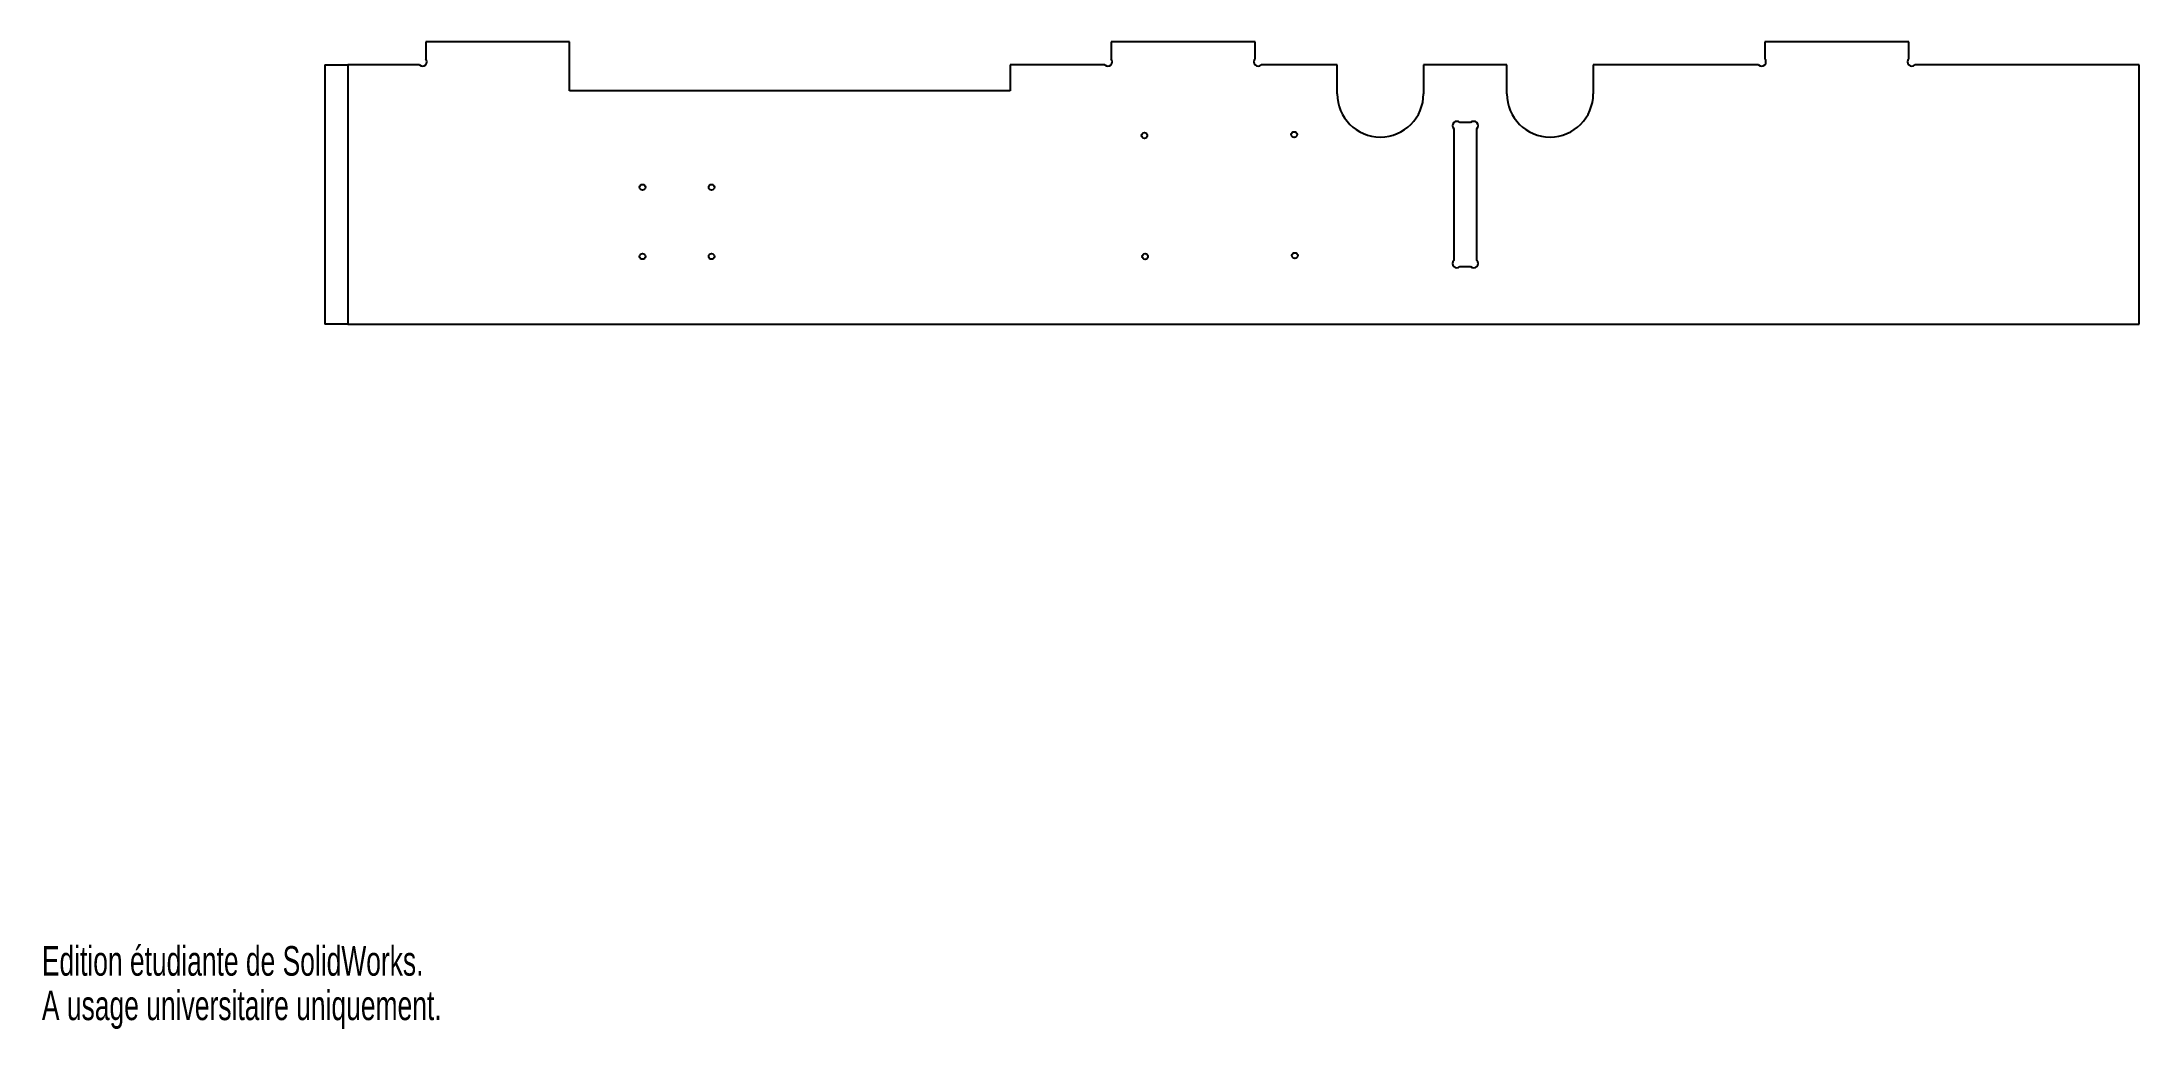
# Model space of a CAD drawing. Extents: x 0 to 364, y 0 to 171.
import ezdxf
from ezdxf.enums import TextEntityAlignment as Align

# ---------------------------------------------------------------- set-up
doc = ezdxf.new("R2010")
doc.units = 0
doc.layers.get('0').update_dxf_attribs({"linetype": 'CONTINUOUS'})

msp = doc.modelspace()

# ---------------------------------------------------------------- linework, layer by layer
at = {"color": 7, "linetype": 'CONTINUOUS'}
for p, q in [((66.64, 171.31), (66.64, 168.37)), ((91.6, 171.31), (66.64, 171.31)), ((91.6, 162.81), (91.6, 171.31)), ((185.64, 171.31), (185.64, 168.37)), ((210.64, 171.31), (185.64, 171.31)), ((210.64, 168.37), (210.64, 171.31)), ((299.14, 171.31), (299.14, 168.37)), ((324.14, 171.31), (299.14, 171.31)), ((324.14, 168.37), (324.14, 171.31)), ((49.1, 167.31), (49.1, 122.31)), ((49.1, 167.31), (53.1, 167.31)), ((53.1, 167.31), (53.1, 122.31)), ((65.57, 167.31), (53.1, 167.31)), ((168.1, 167.31), (168.1, 162.81)), ((184.57, 167.31), (168.1, 167.31)), ((224.9, 167.31), (211.7, 167.31)), ((224.9, 162.31), (224.9, 167.31)), ((239.9, 167.31), (239.9, 162.31)), ((254.37, 167.31), (239.9, 167.31)), ((254.37, 162.31), (254.37, 167.31)), ((269.37, 167.31), (269.37, 162.31)), ((298.07, 167.31), (269.37, 167.31)), ((364.14, 167.31), (325.2, 167.31)), ((364.14, 122.31), (364.14, 167.31)), ((168.1, 162.81), (91.6, 162.81)), ((248.07, 157.31), (246.2, 157.31)), ((245.14, 156.25), (245.14, 133.37)), ((249.14, 133.37), (249.14, 156.25)), ((246.2, 132.31), (248.07, 132.31)), ((53.1, 122.31), (49.1, 122.31)), ((53.1, 122.31), (364.14, 122.31))]:
    msp.add_line(p, q, dxfattribs=at)
for centre in [(191.43, 155.07), (217.43, 155.23), (104.28, 146.09), (116.28, 146.09), (217.55, 134.23), (104.28, 134.09), (116.28, 134.09), (191.55, 134.07)]:
    msp.add_circle(centre, 0.5, dxfattribs=at)
for centre, radius, start, end in [((66.11, 167.84), 0.75, 225, 45), ((185.11, 167.84), 0.75, 225, 45), ((211.17, 167.84), 0.75, 135, 315), ((298.61, 167.84), 0.75, 225, 45), ((324.67, 167.84), 0.75, 135, 315), ((232.4, 162.31), 7.5, 180, 0), ((261.87, 162.31), 7.5, 180, 0), ((245.67, 156.78), 0.75, 45, 225), ((248.61, 156.78), 0.75, 315, 135), ((245.67, 132.84), 0.75, 135, 315), ((248.61, 132.84), 0.75, 225, 45)]:
    msp.add_arc(centre, radius, start, end, dxfattribs=at)

# ---------------------------------------------------------------- texts
for s, width, p in [('Edition étudiante de SolidWorks.', 0.667188, (0, 7.71)), ('A usage universitaire uniquement.', 0.668182, (0, 0))]:
    msp.add_text(s, height=5.1381, dxfattribs=dict(at, width=width)).set_placement(p, align=Align.BOTTOM_LEFT)

doc.saveas('drawing.dxf')
